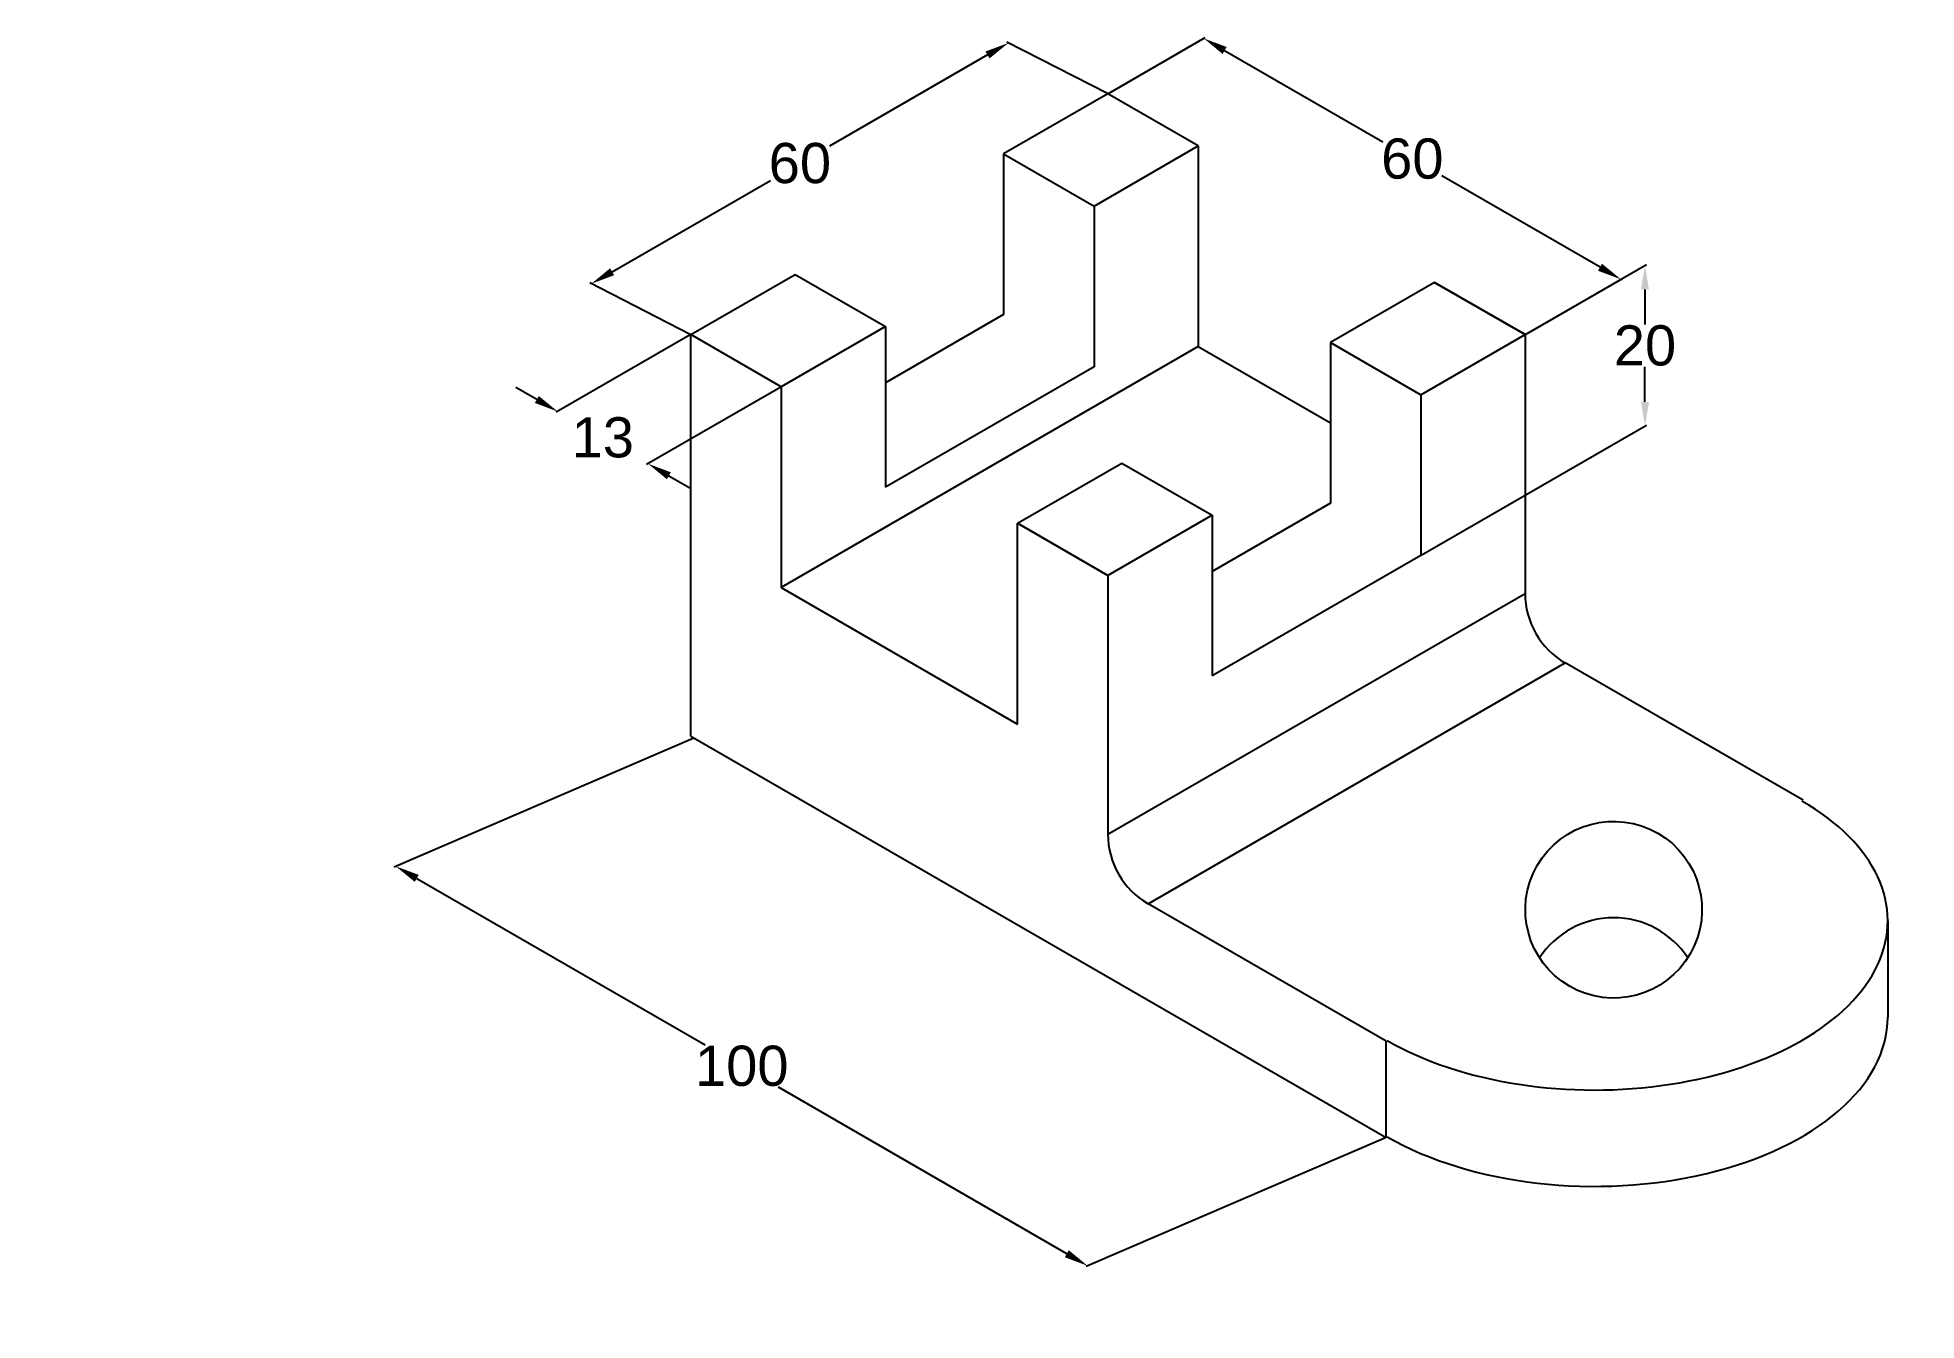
# Model space of a CAD drawing. Header units: inches. Extents: x -60 to 174, y -60 to 100.
import ezdxf

# ---------------------------------------------------------------- set-up
doc = ezdxf.new("R2010")
doc.units = ezdxf.units.IN
doc.header["$MEASUREMENT"] = 0
doc.styles.get("Standard").update_dxf_attribs({"font": 'arial.ttf'})
doc.dimstyles.get("Standard").update_dxf_attribs({"dimtxt": 5, "dimasz": 3, "dimexe": 0.18, "dimexo": 0.0625, "dimgap": 0.09, "dimtad": 0, "dimtih": 1, "dimtoh": 1, "dimdec": 0, "dimzin": 0, "dimdsep": 46, "dimtxsty": 'Standard', "dimcen": 0.09, "dimadec": 0, "dimazin": 0, "dimtfac": 1, "dimtdec": 0, "dimtofl": 0, "dimtmove": 0, "dimatfit": 3, "dimfxl": 1, "dimtolj": 1, "dimtzin": 0, "dimarcsym": 0})

# ---------------------------------------------------------------- blocks, each defined once
blk = doc.blocks.new('*D2')
at = {"color": 0, "lineweight": -2, "transparency": 16777216}
for p, q in [((73.26, 92.81), (60.75, 99.21)), ((58.34, 97.61), (38.63, 86.23)), ((11.57, 70.61), (31.28, 81.99)), ((21.3, 62.81), (8.78, 69.21))]:
    blk.add_line(p, q, dxfattribs=at)
at = {"color": 0, "transparency": 16777216}
for points in [[(58.09, 98.04), (58.59, 97.18), (60.94, 99.11)], [(11.32, 71.04), (11.82, 70.18), (8.98, 69.11)]]:
    blk.add_solid(points, dxfattribs=at)
at = {"layer": 'Defpoints', "color": 0, "transparency": 16777216}
for p in [(73.33, 92.78), (8.98, 69.11), (21.37, 62.78)]:
    blk.add_point(p, dxfattribs=at)
at = {"color": 0, "transparency": 16777216, "insert": (34.96, 84.11), "char_height": 5, "attachment_point": 5}
blk.add_mtext('\\A1;60', dxfattribs=at)
blk = doc.blocks.new('*D3')
at = {"color": 0, "lineweight": -2, "transparency": 16777216}
for p, q in [((21.31, 62.74), (4.6, 53.1)), ((2.19, 54.7), (-0.41, 56.2)), ((32.57, 56.24), (15.86, 46.6)), ((18.64, 45.2), (21.24, 43.7))]:
    blk.add_line(p, q, dxfattribs=at)
at = {"color": 0, "transparency": 16777216}
for points in [[(2.44, 55.13), (1.94, 54.27), (4.78, 53.2)], [(18.89, 45.63), (18.39, 44.77), (16.04, 46.7)]]:
    blk.add_solid(points, dxfattribs=at)
at = {"layer": 'Defpoints', "color": 0, "transparency": 16777216}
for p in [(21.37, 62.78), (32.63, 56.28), (16.04, 46.7)]:
    blk.add_point(p, dxfattribs=at)
at = {"color": 0, "transparency": 16777216, "insert": (10.41, 49.95), "char_height": 5, "attachment_point": 5}
blk.add_mtext('\\A1;13', dxfattribs=at)
blk = doc.blocks.new('*D6')
at = {"color": 0, "lineweight": -2, "transparency": 16777216}
for p, q in [((112.36, 55.31), (140.41, 71.5)), ((140.23, 68.4), (140.23, 64.04)), ((140.23, 54.4), (140.23, 58.76)), ((112.36, 35.31), (140.41, 51.5))]:
    blk.add_line(p, q, dxfattribs=at)
at = {"color": 0, "transparency": 16777216}
for points in [[(139.73, 68.4), (140.73, 68.4), (140.23, 71.4)], [(139.73, 54.4), (140.73, 54.4), (140.23, 51.4)]]:
    blk.add_solid(points, dxfattribs=at)
at = {"layer": 'Defpoints', "color": 0, "transparency": 16777216}
for p in [(112.3, 55.28), (140.23, 51.4), (112.3, 35.28)]:
    blk.add_point(p, dxfattribs=at)
at = {"color": 0, "transparency": 16777216, "insert": (140.23, 61.4), "char_height": 5, "attachment_point": 5}
blk.add_mtext('\\A1;20', dxfattribs=at)
blk = doc.blocks.new('*D7')
at = {"color": 0, "lineweight": -2, "transparency": 16777216}
for p, q in [((21.73, 12.5), (-15.57, -3.53)), ((-12.77, -4.95), (23.14, -25.68)), ((68.21, -51.7), (32.3, -30.96)), ((107.9, -37.25), (70.6, -53.28))]:
    blk.add_line(p, q, dxfattribs=at)
at = {"color": 0, "transparency": 16777216}
for points in [[(-12.52, -4.51), (-13.02, -5.38), (-15.37, -3.45)], [(68.46, -51.26), (67.96, -52.13), (70.8, -53.2)]]:
    blk.add_solid(points, dxfattribs=at)
at = {"layer": 'Defpoints', "color": 0, "transparency": 16777216}
for p in [(21.8, 12.53), (107.97, -37.22), (70.8, -53.2)]:
    blk.add_point(p, dxfattribs=at)
at = {"color": 0, "transparency": 16777216, "insert": (27.72, -28.32), "char_height": 5, "attachment_point": 5}
blk.add_mtext('\\A1;100', dxfattribs=at)
blk = doc.blocks.new('*D8')
at = {"color": 0, "lineweight": -2, "transparency": 16777216}
for p, q in [((73.39, 92.81), (85.45, 99.77)), ((87.87, 98.17), (107.57, 86.79)), ((134.63, 71.17), (114.92, 82.55)), ((125.36, 62.81), (137.41, 69.77))]:
    blk.add_line(p, q, dxfattribs=at)
at = {"color": 0, "transparency": 16777216}
for points in [[(88.12, 98.6), (87.62, 97.73), (85.27, 99.67)], [(134.88, 71.6), (134.38, 70.73), (137.23, 69.67)]]:
    blk.add_solid(points, dxfattribs=at)
at = {"layer": 'Defpoints', "color": 0, "transparency": 16777216}
for p in [(73.33, 92.78), (137.23, 69.67), (125.29, 62.78)]:
    blk.add_point(p, dxfattribs=at)
at = {"color": 0, "transparency": 16777216, "insert": (111.25, 84.67), "char_height": 5, "attachment_point": 5}
blk.add_mtext('\\A1;60', dxfattribs=at)

msp = doc.modelspace()

# ---------------------------------------------------------------- linework, layer by layer
for p, q in [((73.33, 92.78), (60.34, 85.28)), ((84.59, 86.28), (73.33, 92.78)), ((60.34, 85.28), (71.6, 78.78)), ((60.34, 85.28), (60.34, 65.28)), ((71.6, 78.78), (84.59, 86.28)), ((84.59, 86.28), (84.59, 61.28)), ((71.6, 78.78), (71.6, 58.78)), ((21.37, 62.78), (34.36, 70.28)), ((34.36, 70.28), (45.62, 63.78)), ((114.03, 69.28), (101.04, 61.78)), ((114.03, 69.28), (125.29, 62.78)), ((125.29, 62.78), (114.03, 69.28)), ((45.62, 63.78), (32.63, 56.28)), ((60.34, 65.28), (45.62, 56.78)), ((45.62, 63.78), (45.62, 43.78)), ((21.37, 12.78), (21.37, 62.78)), ((32.63, 56.28), (21.37, 62.78)), ((84.59, 61.28), (32.63, 31.28)), ((84.59, 61.28), (101.04, 51.78)), ((101.04, 61.78), (112.3, 55.28)), ((101.04, 61.78), (101.04, 41.78)), ((112.3, 55.28), (125.29, 62.78)), ((125.29, 62.78), (125.29, 30.55)), ((71.6, 58.78), (45.62, 43.78)), ((32.63, 56.28), (32.63, 31.28)), ((112.3, 55.28), (112.3, 35.28)), ((62.07, 39.28), (75.06, 46.78)), ((75.06, 46.78), (86.32, 40.28)), ((86.32, 40.28), (73.33, 32.78)), ((101.04, 41.78), (86.32, 33.28)), ((86.32, 40.28), (86.32, 20.28)), ((62.07, 14.28), (62.07, 39.28)), ((62.07, 39.28), (73.33, 32.78)), ((73.33, 32.78), (62.07, 39.28)), ((112.3, 35.28), (86.32, 20.28)), ((73.33, 32.78), (73.33, 0.55)), ((32.63, 31.28), (62.07, 14.28)), ((73.33, 0.55), (125.29, 30.55)), ((78.33, -8.11), (130.29, 21.89)), ((159.93, 4.78), (130.29, 21.89)), ((21.37, 12.78), (107.97, -37.22)), ((107.97, -25.22), (78.33, -8.11)), ((170.48, -10.22), (170.48, -22.22)), ((107.97, -37.22), (107.97, -25.22))]:
    msp.add_line(p, q)
for centre, radius, start, end in [((0, 0), 60, 0, 0), ((0, 0), 60, 0, 0), ((135.29, 30.55), 10, 180, 240), ((83.33, 0.55), 10, 180, 240)]:
    msp.add_arc(centre, radius, start, end)
for centre, major_axis, ratio, start_param, end_param in [((133.95, -10.22), (-36.52, 0), 0.57735, 0.785398, 3.926991), ((136.33, -20.85), (5.5, 9.53), 1, 5.812919, 7.800649), ((133.95, -22.22), (-36.52, 0), 0.57735, 0.785398, 3.141593)]:
    msp.add_ellipse(centre, major_axis=major_axis, ratio=ratio, start_param=start_param, end_param=end_param)
msp.add_ellipse((136.33, -8.85), major_axis=(5.5, 9.53), ratio=1)

# ---------------------------------------------------------------- dimensions: what is measured, and where the dimension line sits
for p1, p2, distance, picture, middle in [((73.33, 92.78), (21.37, 62.78), -11.68, '*D2', (34.96, 84.11)), ((73.33, 92.78), (125.29, 62.78), 11.94, '*D8', (111.25, 84.67)), ((112.3, 55.28), (112.3, 35.28), 27.93, '*D6', (140.23, 61.4)), ((21.37, 62.78), (32.63, 56.28), -16.59, '*D3', (10.41, 49.95)), ((21.8026, 12.5267), (107.9721, -37.2233), -32.4168, '*D7', (27.7196, -28.3212))]:
    dim = msp.add_aligned_dim(p1=p1, p2=p2, distance=distance, dimstyle='Standard')
    dim.commit()
    dim.dimension.update_dxf_attribs({"geometry": picture, "text_midpoint": middle})

doc.saveas('drawing.dxf')
